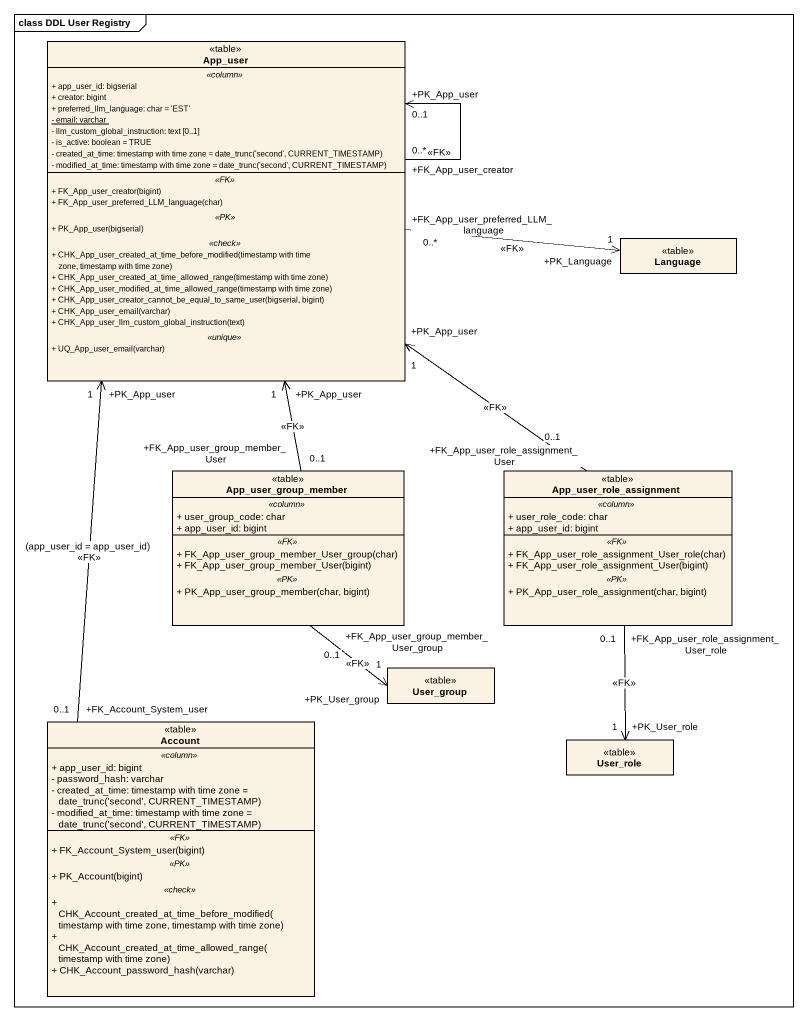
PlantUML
@startuml
mainframe class DDL User Registry
hide circle
hide empty members
skinparam classAttributeIconSize 0
class App_user <<table>> {
  .. <<column>> ..
  + app_user_id: bigserial
  + creator: bigint
  + preferred_llm_language: char = 'EST'
  {static} - email: varchar
  - llm_custom_global_instruction: text [0..1]
  - is_active: boolean = TRUE
  {field} - created_at_time: timestamp with time zone = date_trunc('second', CURRENT_TIMESTAMP)
  {field} - modified_at_time: timestamp with time zone = date_trunc('second', CURRENT_TIMESTAMP)
  .. <<FK>> ..
  + FK_App_user_creator(bigint)
  + FK_App_user_preferred_LLM_language(char)
  .. <<PK>> ..
  + PK_App_user(bigserial)
  .. <<check>> ..
  + CHK_App_user_created_at_time_before_modified(timestamp with time zone, timestamp with time zone)
  + CHK_App_user_created_at_time_allowed_range(timestamp with time zone)
  + CHK_App_user_modified_at_time_allowed_range(timestamp with time zone)
  + CHK_App_user_creator_cannot_be_equal_to_same_user(bigserial, bigint)
  + CHK_App_user_email(varchar)
  + CHK_App_user_llm_custom_global_instruction(text)
  .. <<unique>> ..
  + UQ_App_user_email(varchar)
}
class Language <<table>>
class App_user_group_member <<table>> {
  .. <<column>> ..
  + user_group_code: char
  + app_user_id: bigint
  .. <<FK>> ..
  + FK_App_user_group_member_User_group(char)
  + FK_App_user_group_member_User(bigint)
  .. <<PK>> ..
  + PK_App_user_group_member(char, bigint)
}
class App_user_role_assignment <<table>> {
  .. <<column>> ..
  + user_role_code: char
  + app_user_id: bigint
  .. <<FK>> ..
  + FK_App_user_role_assignment_User_role(char)
  + FK_App_user_role_assignment_User(bigint)
  .. <<PK>> ..
  + PK_App_user_role_assignment(char, bigint)
}
class User_group <<table>>
class Account <<table>> {
  .. <<column>> ..
  + app_user_id: bigint
  - password_hash: varchar
  {field} - created_at_time: timestamp with time zone = date_trunc('second', CURRENT_TIMESTAMP)
  {field} - modified_at_time: timestamp with time zone = date_trunc('second', CURRENT_TIMESTAMP)
  .. <<FK>> ..
  + FK_Account_System_user(bigint)
  .. <<PK>> ..
  + PK_Account(bigint)
  .. <<check>> ..
  + CHK_Account_created_at_time_before_modified(timestamp with time zone, timestamp with time zone)
  + CHK_Account_created_at_time_allowed_range(timestamp with time zone)
  + CHK_Account_password_hash(varchar)
}
class User_role <<table>>
App_user "+FK_App_user_creator\n0..*" --> "+PK_App_user\n0..1" App_user : <<FK>>
App_user "+FK_App_user_preferred_LLM_language\n0..*" -right-> "+PK_Language\n1" Language : <<FK>>
App_user_group_member "+FK_App_user_group_member_User\n0..1" -up-> "+PK_App_user\n1" App_user : <<FK>>
App_user_group_member "+FK_App_user_group_member_User_group\n0..1" --> "+PK_User_group\n1" User_group : <<FK>>
App_user_role_assignment "+FK_App_user_role_assignment_User\n0..1" -up-> "+PK_App_user\n1" App_user : <<FK>>
App_user_role_assignment "+FK_App_user_role_assignment_User_role\n0..1" --> "+PK_User_role\n1" User_role : <<FK>>
Account "+FK_Account_System_user\n0..1" -up-> "+PK_App_user\n1" App_user : (app_user_id = app_user_id)\n<<FK>>
@enduml
